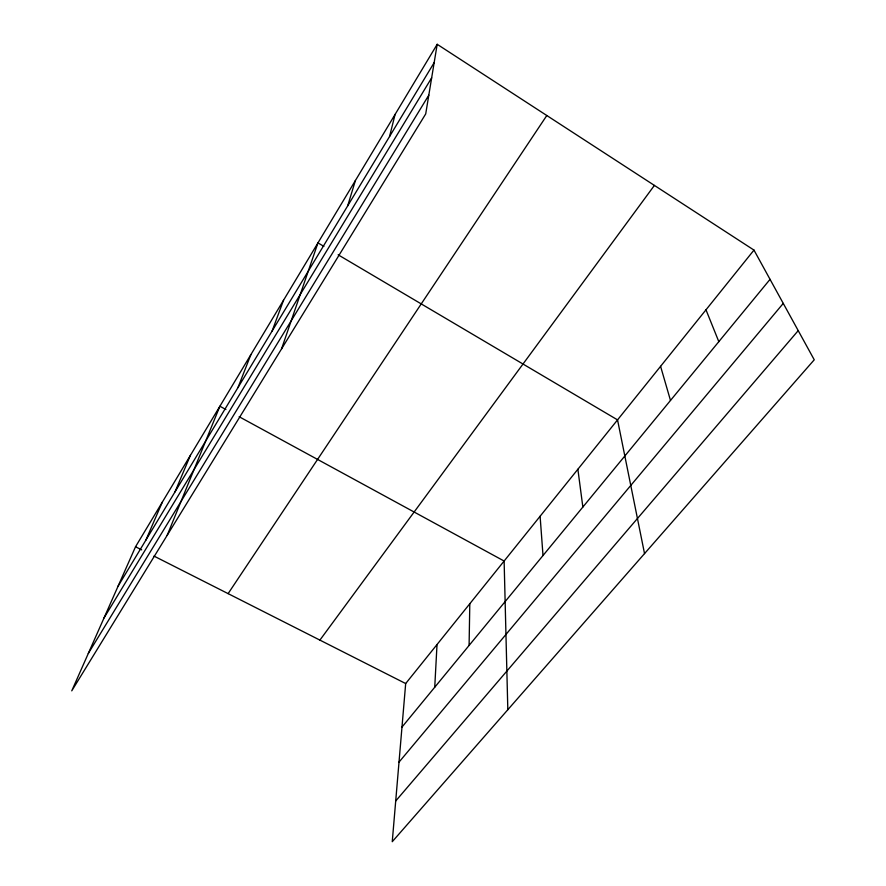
<?xml version="1.0" encoding="UTF-8"?>
<svg xmlns="http://www.w3.org/2000/svg" width="886" height="886" viewBox="0 0 886 886"><rect width="100%" height="100%" fill="white"/><g stroke="black" fill="none" stroke-linecap="round" stroke-linejoin="round"><path stroke-width="1.33" d="M469.093 645.44L469.801 603.754M434.738 687.226L437.019 644.554M753.975 250.096L405.677 683.549L392.254 841.7L814.245 359.794L753.975 250.096L437.186 44.3L135.536 546.751L71.755 690.847L425.712 113.917L437.186 44.3M389.552 136.533L395.09 114.405M347.655 205.929L355.419 180.489M281.538 348.918L317.963 242.886L323.899 246.386M272.124 331.021L283.553 300.199M237.98 387.57L250.904 354.577M167.199 535.288L219.894 406.231L225.908 409.509M174.963 491.951L190.401 455.36M145.825 540.216L162.315 502.14M118.104 586.122L434.162 62.629M104.005 617.974L431.659 77.835M88.301 653.469L428.802 95.179M228.112 593.631L546.806 115.512M319.901 640.113L654.4 185.407M401.978 727.085L770.045 279.345M399.01 762.126L783.257 303.4M395.71 800.988L798.22 330.622M135.536 546.751L141.682 549.863M153.976 556.087L405.677 683.549M239.154 416.719L504.123 561.037L507.822 709.719M338.131 254.803L617.542 419.886L644.532 553.595M705.987 309.812L718.812 341.653M660.579 366.328L670.492 400.439M577.871 469.259L582.855 507.047M540.106 516.25L543.007 555.522"/></g></svg>
